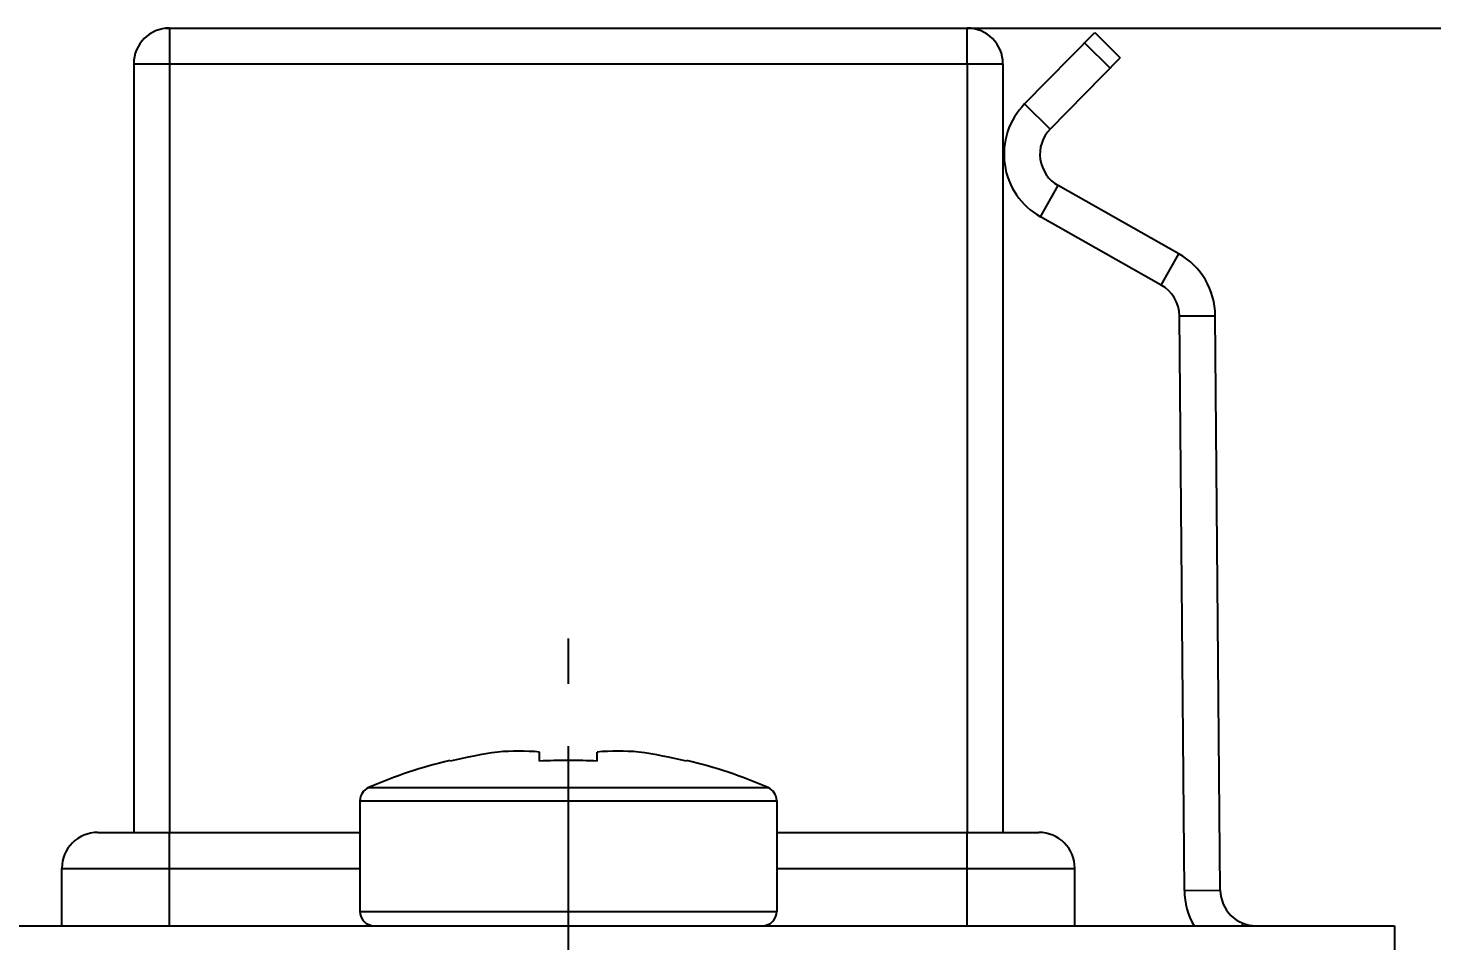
# Model space of a CAD drawing. Header units: millimetres. Extents: x 0 to 420, y 0 to 297.
# Drawn here: x 202.35 to 241.43, y 124.97 to 150.39 of the extents above; entities that cross this region are included whole.
import ezdxf

# ---------------------------------------------------------------- set-up
doc = ezdxf.new("R2010")
doc.units = ezdxf.units.MM
doc.header["$LTSCALE"] = 23.1
doc.linetypes.add('CENTER', pattern=[0.6, 0.375, -0.075, 0.075, -0.075])
doc.layers.get('0').update_dxf_attribs({"linetype": 'CONTINUOUS'})
for name, color, linetype in [('BEZUGSACHSEN', 7, 'CONTINUOUS'), ('RUNDUNGEN', 7, 'CONTINUOUS'), ('ZEICHNUNGSBEMASSUNGEN', 7, 'CONTINUOUS')]:
    doc.layers.add(name, color=color, linetype=linetype)
doc.styles.get("Standard").update_dxf_attribs({"font": 'txt', "width": 0.7})
doc.dimstyles.new('DIMSTYLE_1', dxfattribs={"dimtxt": 3.5, "dimasz": 3.5, "dimexe": 0.18, "dimexo": 0.0625, "dimgap": 0.09, "dimtad": 1, "dimdec": 3, "dimlfac": 0.5, "dimdsep": 46, "dimtxsty": 'STANDARD', "dimblk": '_FILLED', "dimblk1": '_FILLED', "dimblk2": '_FILLED', "dimcen": 0.09, "dimclrt": 5, "dimadec": 0, "dimazin": 0, "dimtp": 0.3, "dimtm": 0.3, "dimtfac": 1, "dimtdec": 3, "dimtofl": 0, "dimtmove": 0, "dimatfit": 3, "dimldrblk": '_FILLED', "dimfxl": 1, "dimtolj": 1, "dimarcsym": 0})

# ---------------------------------------------------------------- blocks, each defined once
blk = doc.blocks.new('_FILLED')
at = {"color": 0, "linetype": 'BYBLOCK'}
blk.add_solid([(0, 0), (-1, 0.125), (-1, -0.125)], dxfattribs=at)
blk = doc.blocks.new('*D0')
at = {"layer": 'ZEICHNUNGSBEMASSUNGEN', "color": 2, "linetype": 'CONTINUOUS'}
for p, q in [((206.177, 150.394), (261.641, 150.394)), ((260.141, 150.394), (260.141, 109.844)), ((260.141, 69.294), (260.141, 109.844)), ((239.988, 69.294), (261.641, 69.294))]:
    blk.add_line(p, q, dxfattribs=at)
at = {"layer": 'ZEICHNUNGSBEMASSUNGEN', "color": 2, "linetype": 'CONTINUOUS', "xscale": 3.5, "yscale": 3.5, "zscale": 3.5}
for p, rotation in [((260.141, 150.394), 90), ((260.141, 69.294), 270)]:
    blk.add_blockref('_FILLED', p, dxfattribs=dict(at, rotation=rotation))
at = {"layer": 'ZEICHNUNGSBEMASSUNGEN', "color": 5, "linetype": 'CONTINUOUS', "insert": (255.736, 109.844), "char_height": 3.5, "width": 31, "attachment_point": 2, "rotation": 90, "line_spacing_factor": 0.9}
blk.add_mtext('\\Q15.0;40,55{\\Ftxt.shx;\\W1.000000;\\H3.500000; }[1.596]', dxfattribs=at)

msp = doc.modelspace()

# ---------------------------------------------------------------- linework, layer by layer
at = {"color": 7, "linetype": 'CONTINUOUS'}
for p, q in [((205.2882, 149.39416), (205.2882, 127.99416)), ((229.4882, 149.39416), (229.4882, 127.99416)), ((233.89111, 143.23773), (230.53139, 145.13857)), ((234.53828, 126.37671), (234.39865, 142.3761)), ((216.5882, 129.97929), (216.5882, 130.23321)), ((218.1882, 129.97929), (218.1882, 130.23321)), ((214.10121, 129.97929), (214.0882, 129.99967)), ((220.6882, 129.99967), (220.6752, 129.97929)), ((203.2882, 125.39416), (203.2882, 126.99416)), ((240.3882, 125.39416), (240.3882, 124.39416))]:
    msp.add_line(p, q, dxfattribs=at)
at = {"color": 9, "linetype": 'CONTINUOUS'}
for p, q in [((206.2882, 149.39416), (206.2882, 127.99416)), ((228.4882, 149.39416), (228.4882, 127.99416)), ((230.08973, 148.2811), (230.80298, 147.58019)), ((230.53139, 145.13857), (231.02381, 146.00892)), ((233.89111, 143.23773), (234.38354, 144.10808)), ((234.39865, 142.3761), (235.39861, 142.38482)), ((234.53828, 126.37671), (235.53824, 126.38543)), ((236.16796, 125.46523), (236.13963, 125.39416))]:
    msp.add_line(p, q, dxfattribs=at)
at = {"color": 3, "linetype": 'CONTINUOUS'}
for p, q in [((234.38354, 144.10808), (231.02381, 146.00892)), ((235.53824, 126.38543), (235.39861, 142.38482)), ((194.3882, 125.39416), (214.8115, 125.39416)), ((219.9649, 125.39416), (240.3882, 125.39416))]:
    msp.add_line(p, q, dxfattribs=at)
at = {"color": 7, "linetype": 'CONTINUOUS'}
for centre, radius, start, end in [((231.51623, 146.87928), 2, 135.5, 240.5), ((233.39869, 142.36737), 1, 0.5, 60.5), ((217.3882, 116.39416), 13.97712, 98.060123, 103.601621), ((216.00832, 123.10938), 7.14739, 85.346369, 94.653631), ((218.76808, 123.1819), 7.07512, 85.298724, 94.701276), ((217.3882, 116.39416), 13.97712, 76.398379, 81.939877), ((217.3882, 114.28714), 15.71252, 87.081535, 92.918465), ((236.5382, 126.39416), 2, 180.5, 210.041958)]:
    msp.add_arc(centre, radius, start, end, dxfattribs=at)
at = {"color": 3, "linetype": 'CONTINUOUS'}
for centre, radius, start, end in [((231.51623, 146.87928), 1, 135.5, 240.5), ((233.39869, 142.36737), 2, 0.5, 60.5), ((236.5382, 126.39416), 1, 180.5, 270)]:
    msp.add_arc(centre, radius, start, end, dxfattribs=at)
at = {"layer": 'BEZUGSACHSEN', "color": 7, "linetype": 'CENTER'}
msp.add_line((217.3882, 66.29416), (217.3882, 133.39416), dxfattribs=at)
at = {"layer": 'BEZUGSACHSEN', "color": 9, "linetype": 'CONTINUOUS'}
for p, q in [((211.82938, 129.24326), (222.94702, 129.24326)), ((211.5882, 128.87615), (223.1882, 128.87615)), ((211.5882, 125.79416), (223.1882, 125.79416))]:
    msp.add_line(p, q, dxfattribs=at)
at = {"layer": 'BEZUGSACHSEN', "color": 7, "linetype": 'CONTINUOUS'}
for p, q in [((211.5882, 128.87615), (211.5882, 125.79416)), ((223.1882, 128.87615), (223.1882, 125.79416)), ((214.8115, 125.39416), (219.9649, 125.39416))]:
    msp.add_line(p, q, dxfattribs=at)
for centre, radius, start, end in [((217.3882, 116.39416), 14, 103.633731, 113.39444), ((217.3882, 116.39416), 14, 66.60556, 76.366269), ((211.9882, 128.87615), 0.4, 113.39444, 180), ((222.7882, 128.87615), 0.4, 0, 66.60556), ((211.9882, 125.79416), 0.4, 180, 270), ((222.7882, 125.79416), 0.4, 270, 360)]:
    msp.add_arc(centre, radius, start, end, dxfattribs=at)
at = {"layer": 'RUNDUNGEN', "color": 9, "linetype": 'CONTINUOUS'}
for p, q in [((206.2882, 150.39416), (206.2882, 149.39416)), ((228.4882, 149.39416), (228.4882, 150.39416)), ((231.76075, 149.98154), (232.474, 149.28063)), ((205.2882, 149.39416), (229.4882, 149.39416)), ((206.2882, 125.39416), (206.2882, 127.99416)), ((228.4882, 125.39416), (228.4882, 127.99416)), ((203.2882, 126.99416), (211.5882, 126.99416)), ((223.1882, 126.99416), (231.4882, 126.99416))]:
    msp.add_line(p, q, dxfattribs=at)
at = {"layer": 'RUNDUNGEN', "color": 7, "linetype": 'CONTINUOUS'}
for p, q in [((206.2882, 150.39416), (228.4882, 150.39416)), ((230.08973, 148.2811), (232.04111, 150.26684)), ((232.04111, 150.26684), (232.75436, 149.56593)), ((229.4882, 149.39416), (229.4882, 127.99416)), ((204.2882, 127.99416), (211.5882, 127.99416)), ((223.1882, 127.99416), (230.4882, 127.99416)), ((203.2882, 125.39416), (203.2882, 126.99416)), ((231.4882, 125.39416), (231.4882, 126.99416))]:
    msp.add_line(p, q, dxfattribs=at)
at = {"layer": 'RUNDUNGEN', "color": 3, "linetype": 'CONTINUOUS'}
msp.add_line((230.80298, 147.58019), (232.75436, 149.56593), dxfattribs=at)
at = {"layer": 'RUNDUNGEN', "color": 7, "linetype": 'CONTINUOUS'}
for centre, start, end in [((206.2882, 149.39416), 90, 180), ((228.4882, 149.39416), 0, 90), ((204.2882, 126.99416), 90, 180), ((230.4882, 126.99416), 0, 90)]:
    msp.add_arc(centre, 1, start, end, dxfattribs=at)

# ---------------------------------------------------------------- dimensions: what is measured, and where the dimension line sits
at = {"layer": 'ZEICHNUNGSBEMASSUNGEN', "color": 2, "linetype": 'CONTINUOUS'}
dim = msp.add_linear_dim(base=(260.14141, 69.29416), p1=(206.17741, 150.39416), p2=(239.9882, 69.29416), angle=270, dimstyle='DIMSTYLE_1', dxfattribs=at)
dim.commit()
dim.dimension.update_dxf_attribs({"geometry": '*D0', "text_midpoint": (259.0538, 106.71517), "dimtype": 160})

doc.saveas('drawing.dxf')
